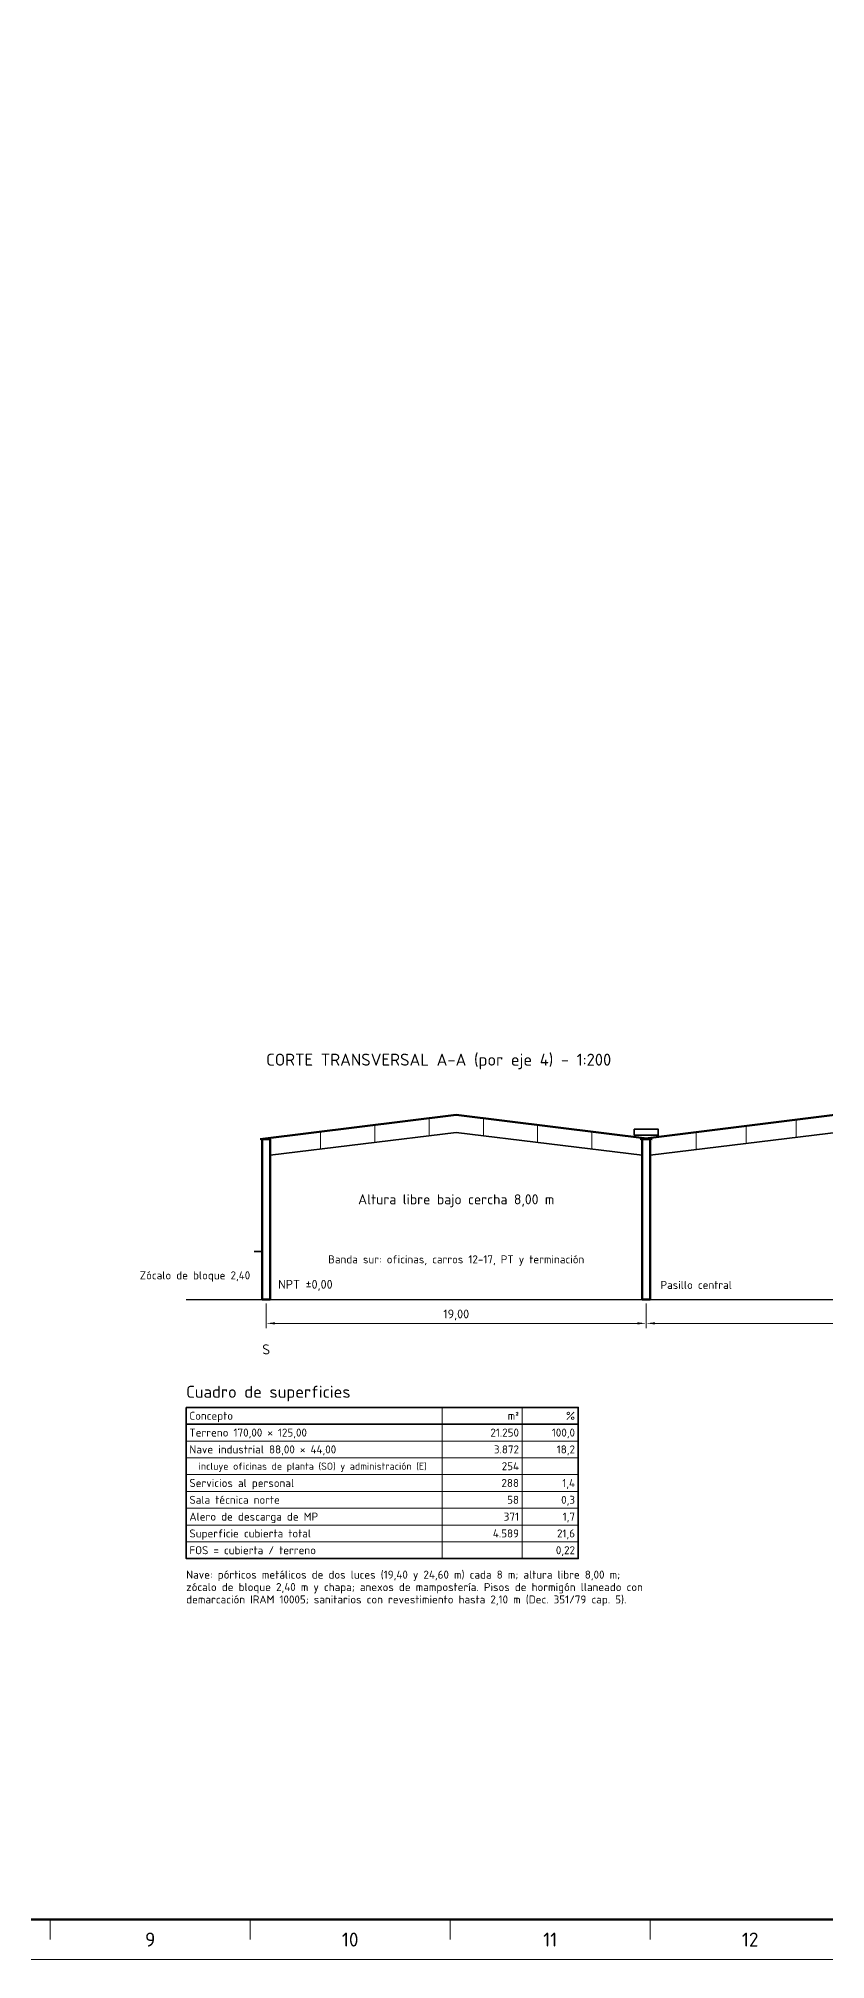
# Model space of a CAD drawing. Header units: millimetres. Extents: x 0 to 1682, y 0 to 1189.
# Drawn here: x 388 to 584.8, y 0 to 480.1 of the extents above; entities that cross this region are included whole.
import ezdxf
from ezdxf.enums import TextEntityAlignment as Align

# ---------------------------------------------------------------- set-up
doc = ezdxf.new("R2010")
doc.units = ezdxf.units.MM
for name, color, linetype, lineweight in [('06-TEXTO', 7, 'CONTINUOUS', 25), ('07-RECUADRO', 7, 'CONTINUOUS', 70), ('08-FINA', 5, 'CONTINUOUS', 18), ('A-COTA', 7, 'CONTINUOUS', 18), ('A-EQUIPO-FINO', 8, 'CONTINUOUS', 13), ('A-EXTERIOR', 8, 'CONTINUOUS', 25), ('A-MURO', 7, 'CONTINUOUS', 50), ('A-TEXTO', 7, 'CONTINUOUS', 18)]:
    doc.layers.add(name, color=color, linetype=linetype, lineweight=lineweight)
doc.layers.add('A-EQUIPO', color=30, linetype='CONTINUOUS', lineweight=35, true_color=0xe67800)
doc.styles.add('ISO3098', font='isocpeur.ttf')
doc.dimstyles.new('FLAMA-IRAM', dxfattribs={"dimtxt": 3.5, "dimasz": 3.5, "dimexe": 2, "dimexo": 1.5, "dimgap": 1, "dimtad": 1, "dimdec": 1, "dimtxsty": 'ISO3098', "dimblk": 'IRAM_FLECHA', "dimblk1": 'IRAM_FLECHA', "dimblk2": 'IRAM_FLECHA', "dimcen": 2.5, "dimclrd": 3, "dimclre": 3, "dimclrt": 3, "dimazin": 3, "dimtfac": 1, "dimtmove": 0, "dimatfit": 3, "dimlwd": 18, "dimlwe": 18})

# ---------------------------------------------------------------- blocks, each defined once
blk = doc.blocks.new('IRAM_FLECHA')
blk.add_solid([(0, 0), (-1, 0.125), (-1, -0.125)])

msp = doc.modelspace()

# ---------------------------------------------------------------- linework, layer by layer
at = {"layer": '07-RECUADRO'}
msp.add_lwpolyline([(25, 10), (1672, 10), (1672, 1179), (25, 1179)], close=True, dxfattribs=at)
at = {"layer": '08-FINA'}
for p, q in [((391, 10), (391, 5)), ((441, 10), (441, 5)), ((491, 10), (491, 5)), ((541, 10), (541, 5))]:
    msp.add_line(p, q, dxfattribs=at)
msp.add_lwpolyline([(0, 0), (1682, 0), (1682, 1189), (0, 1189)], close=True, dxfattribs=at)
at = {"layer": 'A-COTA', "lineweight": 13}
for p, q in [((489, 138), (489, 100.2)), ((509, 138), (509, 100.2)), ((425, 129.6), (523, 129.6)), ((425, 125.4), (523, 125.4)), ((425, 121.2), (523, 121.2)), ((425, 117), (523, 117)), ((425, 112.8), (523, 112.8)), ((425, 108.6), (523, 108.6)), ((425, 104.4), (523, 104.4))]:
    msp.add_line(p, q, dxfattribs=at)
at = {"layer": 'A-COTA', "lineweight": 35}
msp.add_line((425, 133.8), (523, 133.8), dxfattribs=at)
msp.add_lwpolyline([(425, 138), (523, 138), (523, 100.2), (425, 100.2)], close=True, dxfattribs=at)
at = {"layer": 'A-EQUIPO'}
msp.add_line((442, 177), (444, 177), dxfattribs=at)
for points in [[(446, 201), (492.5, 206.715), (539, 201)], [(541, 201), (602.5, 208.52), (664, 201)]]:
    msp.add_lwpolyline(points, dxfattribs=at)
msp.add_lwpolyline([(537, 206), (543, 206), (543, 207.5), (537, 207.5)], close=True, dxfattribs=at)
at = {"layer": 'A-EQUIPO-FINO'}
for p, q in [((458.571, 202.633), (458.571, 206.737)), ((472.143, 204.266), (472.143, 208.474)), ((485.714, 205.899), (485.714, 210.211)), ((499.286, 205.899), (499.286, 210.211)), ((512.857, 204.266), (512.857, 208.474)), ((526.429, 202.633), (526.429, 206.737)), ((552.5, 202.504), (552.5, 206.6)), ((565, 204.008), (565, 208.2)), ((577.5, 205.512), (577.5, 209.8))]:
    msp.add_line(p, q, dxfattribs=at)
at = {"layer": 'A-EXTERIOR'}
msp.add_line((425, 165), (715, 165), dxfattribs=at)
at = {"layer": 'A-MURO'}
for points in [[(538.5, 205), (602.5, 213), (666.5, 205)], [(443.5, 205), (492.5, 211.08), (541.5, 205)]]:
    msp.add_lwpolyline(points, dxfattribs=at)
for points in [[(444, 165), (446, 165), (446, 205), (444, 205)], [(539, 165), (541, 165), (541, 205), (539, 205)]]:
    msp.add_lwpolyline(points, close=True, dxfattribs=at)

# ---------------------------------------------------------------- texts
at = {"layer": '06-TEXTO', "style": 'ISO3098'}
for s, p in [('9', (416, 5)), ('10', (466, 5)), ('11', (516, 5)), ('12', (566, 5))]:
    msp.add_text(s, height=3.5, dxfattribs=at).set_placement(p, align=Align.MIDDLE_CENTER)
at = {"layer": 'A-TEXTO', "style": 'ISO3098'}
for s, height, p in [('CORTE TRANSVERSAL A-A (por eje 4) - 1:200', 3, (445, 222.5)), ('NPT ±0,00', 2.2, (448, 167)), ('Cuadro de superficies', 3, (425, 139.5))]:
    msp.add_text(s, height=height, dxfattribs=at).set_placement(p, align=Align.BOTTOM_LEFT)
for s, height, p in [('Altura libre bajo cercha 8,00 m', 2.5, (492.5, 190)), ('Banda sur: oficinas, carros 12-17, PT y terminación', 2, (492.5, 175)), ('S', 2.5, (445, 152.5))]:
    msp.add_text(s, height=height, dxfattribs=at).set_placement(p, align=Align.MIDDLE_CENTER)
for s, p in [('Zócalo de bloque 2,40', (441, 171)), ('m²', (508.2, 135.9)), ('%', (522.2, 135.9)), ('21.250', (508.2, 131.7)), ('100,0', (522.2, 131.7)), ('3.872', (508.2, 127.5)), ('18,2', (522.2, 127.5)), ('288', (508.2, 119.1)), ('254', (508.2, 123.3)), ('1,4', (522.2, 119.1)), ('58', (508.2, 114.9)), ('0,3', (522.2, 114.9)), ('371', (508.2, 110.7)), ('1,7', (522.2, 110.7)), ('4.589', (508.2, 106.5)), ('21,6', (522.2, 106.5)), ('0,22', (522.2, 102.3))]:
    msp.add_text(s, height=2, dxfattribs=at).set_placement(p, align=Align.MIDDLE_RIGHT)
msp.add_text('Pasillo central', height=2, dxfattribs=at).set_placement((552.5, 167), align=Align.BOTTOM_CENTER)
for s, height, p in [('Concepto', 2, (425.8, 135.9)), ('Terreno 170,00 × 125,00', 2, (425.8, 131.7)), ('Nave industrial 88,00 × 44,00', 2, (425.8, 127.5)), ('Servicios al personal', 2, (425.8, 119.1)), ('  incluye oficinas de planta (SO) y administración (E)', 1.8, (425.8, 123.3)), ('Sala técnica norte', 2, (425.8, 114.9)), ('Alero de descarga de MP', 2, (425.8, 110.7)), ('Superficie cubierta total', 2, (425.8, 106.5)), ('FOS = cubierta / terreno', 2, (425.8, 102.3))]:
    msp.add_text(s, height=height, dxfattribs=at).set_placement(p, align=Align.MIDDLE_LEFT)
for s, p in [('Nave: pórticos metálicos de dos luces (19,40 y 24,60 m) cada 8 m; altura libre 8,00 m;', (425, 97.2)), ('zócalo de bloque 2,40 m y chapa; anexos de mampostería. Pisos de hormigón llaneado con', (425, 94.1)), ('demarcación IRAM 10005; sanitarios con revestimiento hasta 2,10 m (Dec. 351/79 cap. 5).', (425, 91))]:
    msp.add_text(s, height=2, dxfattribs=at).set_placement(p, align=Align.TOP_LEFT)

# ---------------------------------------------------------------- dimensions: what is measured, and where the dimension line sits
at = {"layer": 'A-COTA'}
for base, p1, p2 in [((445, 159), (445, 165), (540, 165)), ((540, 159), (540, 165), (665, 165))]:
    msp.add_linear_dim(base=base, p1=p1, p2=p2, dimstyle='FLAMA-IRAM', override={"dimtxt": 2.2, "dimasz": 2.2, "dimexe": 1.2, "dimexo": 1, "dimdec": 2, "dimlfac": 0.2, "dimzin": 0}, dxfattribs=at).render()

doc.saveas('drawing.dxf')
